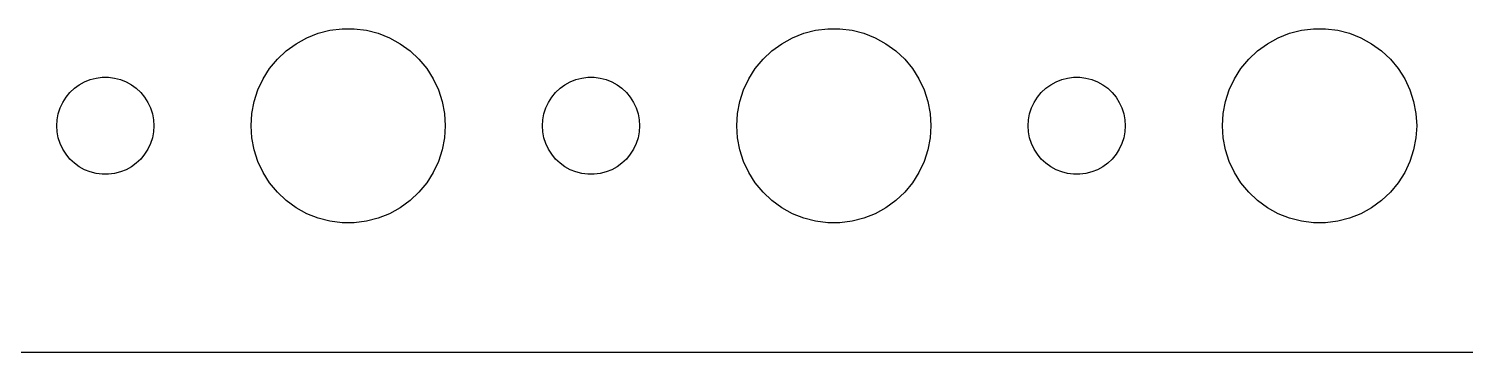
# Model space of a CAD drawing. Header units: metres. Extents: x -172 to 172, y -22 to 22.
# Drawn here: x -129.87 to -85.5, y -21.99 to -12.01 of the extents above; entities that cross this region are included whole.
import ezdxf

# ---------------------------------------------------------------- set-up
doc = ezdxf.new("R2010")
doc.units = ezdxf.units.M

msp = doc.modelspace()

# ---------------------------------------------------------------- linework, layer by layer
for p, q in [((-121.607, -12.467), (-121.277, -12.2855)), ((-121.277, -12.2855), (-120.927, -12.1468)), ((-120.927, -12.1468), (-120.562, -12.0531)), ((-120.562, -12.0531), (-120.188, -12.0059)), ((-120.188, -12.0059), (-119.812, -12.0059)), ((-119.812, -12.0059), (-119.438, -12.0531)), ((-119.438, -12.0531), (-119.073, -12.1468)), ((-119.073, -12.1468), (-118.723, -12.2855)), ((-118.723, -12.2855), (-118.393, -12.467)), ((-106.607, -12.467), (-106.277, -12.2855)), ((-106.277, -12.2855), (-105.927, -12.1468)), ((-105.927, -12.1468), (-105.562, -12.0531)), ((-105.562, -12.0531), (-105.188, -12.0059)), ((-105.188, -12.0059), (-104.812, -12.0059)), ((-104.812, -12.0059), (-104.438, -12.0531)), ((-104.438, -12.0531), (-104.073, -12.1468)), ((-104.073, -12.1468), (-103.723, -12.2855)), ((-103.723, -12.2855), (-103.393, -12.467)), ((-91.6075, -12.467), (-91.2773, -12.2855)), ((-91.2773, -12.2855), (-90.927, -12.1468)), ((-90.927, -12.1468), (-90.5621, -12.0531)), ((-90.5621, -12.0531), (-90.1884, -12.0059)), ((-90.1884, -12.0059), (-89.8116, -12.0059)), ((-89.8116, -12.0059), (-89.4379, -12.0531)), ((-89.4379, -12.0531), (-89.073, -12.1468)), ((-89.073, -12.1468), (-88.7227, -12.2855)), ((-88.7227, -12.2855), (-88.3925, -12.467)), ((-122.187, -12.9464), (-121.912, -12.6884)), ((-121.912, -12.6884), (-121.607, -12.467)), ((-118.393, -12.467), (-118.088, -12.6884)), ((-118.088, -12.6884), (-117.813, -12.9464)), ((-107.187, -12.9464), (-106.912, -12.6884)), ((-106.912, -12.6884), (-106.607, -12.467)), ((-103.393, -12.467), (-103.088, -12.6884)), ((-103.088, -12.6884), (-102.813, -12.9464)), ((-92.1869, -12.9464), (-91.9123, -12.6884)), ((-91.9123, -12.6884), (-91.6075, -12.467)), ((-88.3925, -12.467), (-88.0877, -12.6884)), ((-88.0877, -12.6884), (-87.8131, -12.9464)), ((-122.629, -13.5547), (-122.427, -13.2366)), ((-122.427, -13.2366), (-122.187, -12.9464)), ((-117.813, -12.9464), (-117.573, -13.2366)), ((-117.573, -13.2366), (-117.371, -13.5547)), ((-107.629, -13.5547), (-107.427, -13.2366)), ((-107.427, -13.2366), (-107.187, -12.9464)), ((-102.813, -12.9464), (-102.573, -13.2366)), ((-102.573, -13.2366), (-102.371, -13.5547)), ((-92.6289, -13.5547), (-92.427, -13.2366)), ((-92.427, -13.2366), (-92.1869, -12.9464)), ((-87.8131, -12.9464), (-87.573, -13.2366)), ((-87.573, -13.2366), (-87.3711, -13.5547)), ((-128.456, -13.8442), (-128.304, -13.7335)), ((-128.304, -13.7335), (-128.139, -13.6427)), ((-128.139, -13.6427), (-127.964, -13.5734)), ((-127.964, -13.5734), (-127.781, -13.5266)), ((-127.781, -13.5266), (-127.594, -13.5029)), ((-127.594, -13.5029), (-127.406, -13.5029)), ((-127.406, -13.5029), (-127.219, -13.5266)), ((-127.219, -13.5266), (-127.036, -13.5734)), ((-127.036, -13.5734), (-126.861, -13.6427)), ((-126.861, -13.6427), (-126.696, -13.7335)), ((-126.696, -13.7335), (-126.544, -13.8442)), ((-122.789, -13.8956), (-122.629, -13.5547)), ((-117.371, -13.5547), (-117.211, -13.8956)), ((-113.456, -13.8442), (-113.304, -13.7335)), ((-113.304, -13.7335), (-113.139, -13.6427)), ((-113.139, -13.6427), (-112.964, -13.5734)), ((-112.964, -13.5734), (-112.781, -13.5266)), ((-112.781, -13.5266), (-112.594, -13.5029)), ((-112.594, -13.5029), (-112.406, -13.5029)), ((-112.406, -13.5029), (-112.219, -13.5266)), ((-112.219, -13.5266), (-112.036, -13.5734)), ((-112.036, -13.5734), (-111.861, -13.6427)), ((-111.861, -13.6427), (-111.696, -13.7335)), ((-111.696, -13.7335), (-111.544, -13.8442)), ((-107.789, -13.8956), (-107.629, -13.5547)), ((-102.371, -13.5547), (-102.211, -13.8956)), ((-98.4561, -13.8442), (-98.3037, -13.7335)), ((-98.3037, -13.7335), (-98.1387, -13.6427)), ((-98.1387, -13.6427), (-97.9635, -13.5734)), ((-97.9635, -13.5734), (-97.7811, -13.5266)), ((-97.7811, -13.5266), (-97.5942, -13.5029)), ((-97.5942, -13.5029), (-97.4058, -13.5029)), ((-97.4058, -13.5029), (-97.2189, -13.5266)), ((-97.2189, -13.5266), (-97.0365, -13.5734)), ((-97.0365, -13.5734), (-96.8613, -13.6427)), ((-96.8613, -13.6427), (-96.6963, -13.7335)), ((-96.6963, -13.7335), (-96.5439, -13.8442)), ((-92.7893, -13.8956), (-92.6289, -13.5547)), ((-87.3711, -13.5547), (-87.2107, -13.8956)), ((-128.814, -14.2774), (-128.714, -14.1183)), ((-128.714, -14.1183), (-128.593, -13.9732)), ((-128.593, -13.9732), (-128.456, -13.8442)), ((-126.544, -13.8442), (-126.407, -13.9732)), ((-126.407, -13.9732), (-126.286, -14.1183)), ((-126.286, -14.1183), (-126.186, -14.2774)), ((-122.906, -14.2539), (-122.789, -13.8956)), ((-117.211, -13.8956), (-117.094, -14.2539)), ((-113.814, -14.2774), (-113.714, -14.1183)), ((-113.714, -14.1183), (-113.593, -13.9732)), ((-113.593, -13.9732), (-113.456, -13.8442)), ((-111.544, -13.8442), (-111.407, -13.9732)), ((-111.407, -13.9732), (-111.286, -14.1183)), ((-111.286, -14.1183), (-111.186, -14.2774)), ((-107.906, -14.2539), (-107.789, -13.8956)), ((-102.211, -13.8956), (-102.094, -14.2539)), ((-98.8145, -14.2774), (-98.7135, -14.1183)), ((-98.7135, -14.1183), (-98.5934, -13.9732)), ((-98.5934, -13.9732), (-98.4561, -13.8442)), ((-96.5439, -13.8442), (-96.4065, -13.9732)), ((-96.4065, -13.9732), (-96.2865, -14.1183)), ((-96.2865, -14.1183), (-96.1855, -14.2774)), ((-92.9057, -14.2539), (-92.7893, -13.8956)), ((-87.2107, -13.8956), (-87.0943, -14.2539)), ((-128.988, -14.812), (-128.953, -14.627)), ((-128.953, -14.627), (-128.895, -14.4478)), ((-128.895, -14.4478), (-128.814, -14.2774)), ((-126.186, -14.2774), (-126.105, -14.4478)), ((-126.105, -14.4478), (-126.047, -14.627)), ((-126.047, -14.627), (-126.012, -14.812)), ((-123, -15), (-122.976, -14.624)), ((-122.976, -14.624), (-122.906, -14.2539)), ((-117.094, -14.2539), (-117.024, -14.624)), ((-117.024, -14.624), (-117, -15)), ((-113.988, -14.812), (-113.953, -14.627)), ((-113.953, -14.627), (-113.895, -14.4478)), ((-113.895, -14.4478), (-113.814, -14.2774)), ((-111.186, -14.2774), (-111.105, -14.4478)), ((-111.105, -14.4478), (-111.047, -14.627)), ((-111.047, -14.627), (-111.012, -14.812)), ((-108, -15), (-107.976, -14.624)), ((-107.976, -14.624), (-107.906, -14.2539)), ((-102.094, -14.2539), (-102.024, -14.624)), ((-102.024, -14.624), (-102, -15)), ((-98.9882, -14.812), (-98.9529, -14.627)), ((-98.9529, -14.627), (-98.8947, -14.4478)), ((-98.8947, -14.4478), (-98.8145, -14.2774)), ((-96.1855, -14.2774), (-96.1053, -14.4478)), ((-96.1053, -14.4478), (-96.0471, -14.627)), ((-96.0471, -14.627), (-96.0118, -14.812)), ((-93, -15), (-92.9763, -14.624)), ((-92.9763, -14.624), (-92.9057, -14.2539)), ((-87.0943, -14.2539), (-87.0237, -14.624)), ((-87.0237, -14.624), (-87, -15)), ((-129, -15), (-128.988, -14.812)), ((-128.988, -15.188), (-129, -15)), ((-126.012, -14.812), (-126, -15)), ((-126, -15), (-126.012, -15.188)), ((-122.976, -15.376), (-123, -15)), ((-117, -15), (-117.024, -15.376)), ((-114, -15), (-113.988, -14.812)), ((-113.988, -15.188), (-114, -15)), ((-111.012, -14.812), (-111, -15)), ((-111, -15), (-111.012, -15.188)), ((-107.976, -15.376), (-108, -15)), ((-102, -15), (-102.024, -15.376)), ((-99, -15), (-98.9882, -14.812)), ((-98.9882, -15.188), (-99, -15)), ((-96.0118, -14.812), (-96, -15)), ((-96, -15), (-96.0118, -15.188)), ((-92.9763, -15.376), (-93, -15)), ((-87, -15), (-87.0237, -15.376)), ((-128.953, -15.373), (-128.988, -15.188)), ((-128.895, -15.5522), (-128.953, -15.373)), ((-126.047, -15.373), (-126.105, -15.5522)), ((-126.012, -15.188), (-126.047, -15.373)), ((-122.906, -15.7461), (-122.976, -15.376)), ((-117.024, -15.376), (-117.094, -15.7461)), ((-113.953, -15.373), (-113.988, -15.188)), ((-113.895, -15.5522), (-113.953, -15.373)), ((-111.047, -15.373), (-111.105, -15.5522)), ((-111.012, -15.188), (-111.047, -15.373)), ((-107.906, -15.7461), (-107.976, -15.376)), ((-102.024, -15.376), (-102.094, -15.7461)), ((-98.9529, -15.373), (-98.9882, -15.188)), ((-98.8947, -15.5522), (-98.9529, -15.373)), ((-96.0471, -15.373), (-96.1053, -15.5522)), ((-96.0118, -15.188), (-96.0471, -15.373)), ((-92.9057, -15.7461), (-92.9763, -15.376)), ((-87.0237, -15.376), (-87.0943, -15.7461)), ((-128.814, -15.7226), (-128.895, -15.5522)), ((-128.714, -15.8817), (-128.814, -15.7226)), ((-128.593, -16.0268), (-128.714, -15.8817)), ((-126.286, -15.8817), (-126.407, -16.0268)), ((-126.186, -15.7226), (-126.286, -15.8817)), ((-126.105, -15.5522), (-126.186, -15.7226)), ((-122.789, -16.1044), (-122.906, -15.7461)), ((-117.094, -15.7461), (-117.211, -16.1044)), ((-113.814, -15.7226), (-113.895, -15.5522)), ((-113.714, -15.8817), (-113.814, -15.7226)), ((-113.593, -16.0268), (-113.714, -15.8817)), ((-111.286, -15.8817), (-111.407, -16.0268)), ((-111.186, -15.7226), (-111.286, -15.8817)), ((-111.105, -15.5522), (-111.186, -15.7226)), ((-107.789, -16.1044), (-107.906, -15.7461)), ((-102.094, -15.7461), (-102.211, -16.1044)), ((-98.8145, -15.7226), (-98.8947, -15.5522)), ((-98.7135, -15.8817), (-98.8145, -15.7226)), ((-98.5934, -16.0268), (-98.7135, -15.8817)), ((-96.2865, -15.8817), (-96.4065, -16.0268)), ((-96.1855, -15.7226), (-96.2865, -15.8817)), ((-96.1053, -15.5522), (-96.1855, -15.7226)), ((-92.7893, -16.1044), (-92.9057, -15.7461)), ((-87.0943, -15.7461), (-87.2107, -16.1044)), ((-128.456, -16.1558), (-128.593, -16.0268)), ((-128.304, -16.2665), (-128.456, -16.1558)), ((-128.139, -16.3572), (-128.304, -16.2665)), ((-127.964, -16.4266), (-128.139, -16.3572)), ((-126.861, -16.3572), (-127.036, -16.4266)), ((-126.696, -16.2665), (-126.861, -16.3572)), ((-126.544, -16.1558), (-126.696, -16.2665)), ((-126.407, -16.0268), (-126.544, -16.1558)), ((-122.629, -16.4453), (-122.789, -16.1044)), ((-117.211, -16.1044), (-117.371, -16.4453)), ((-113.456, -16.1558), (-113.593, -16.0268)), ((-113.304, -16.2665), (-113.456, -16.1558)), ((-113.139, -16.3572), (-113.304, -16.2665)), ((-112.964, -16.4266), (-113.139, -16.3572)), ((-111.861, -16.3572), (-112.036, -16.4266)), ((-111.696, -16.2665), (-111.861, -16.3572)), ((-111.544, -16.1558), (-111.696, -16.2665)), ((-111.407, -16.0268), (-111.544, -16.1558)), ((-107.629, -16.4453), (-107.789, -16.1044)), ((-102.211, -16.1044), (-102.371, -16.4453)), ((-98.4561, -16.1558), (-98.5934, -16.0268)), ((-98.3037, -16.2665), (-98.4561, -16.1558)), ((-98.1387, -16.3572), (-98.3037, -16.2665)), ((-97.9635, -16.4266), (-98.1387, -16.3572)), ((-96.8613, -16.3572), (-97.0365, -16.4266)), ((-96.6963, -16.2665), (-96.8613, -16.3572)), ((-96.5439, -16.1558), (-96.6963, -16.2665)), ((-96.4065, -16.0268), (-96.5439, -16.1558)), ((-92.6289, -16.4453), (-92.7893, -16.1044)), ((-87.2107, -16.1044), (-87.3711, -16.4453)), ((-127.781, -16.4734), (-127.964, -16.4266)), ((-127.594, -16.497), (-127.781, -16.4734)), ((-127.406, -16.497), (-127.594, -16.497)), ((-127.219, -16.4734), (-127.406, -16.497)), ((-127.036, -16.4266), (-127.219, -16.4734)), ((-122.427, -16.7634), (-122.629, -16.4453)), ((-122.187, -17.0536), (-122.427, -16.7634)), ((-117.573, -16.7634), (-117.813, -17.0536)), ((-117.371, -16.4453), (-117.573, -16.7634)), ((-112.781, -16.4734), (-112.964, -16.4266)), ((-112.594, -16.497), (-112.781, -16.4734)), ((-112.406, -16.497), (-112.594, -16.497)), ((-112.219, -16.4734), (-112.406, -16.497)), ((-112.036, -16.4266), (-112.219, -16.4734)), ((-107.427, -16.7634), (-107.629, -16.4453)), ((-107.187, -17.0536), (-107.427, -16.7634)), ((-102.573, -16.7634), (-102.813, -17.0536)), ((-102.371, -16.4453), (-102.573, -16.7634)), ((-97.7811, -16.4734), (-97.9635, -16.4266)), ((-97.5942, -16.497), (-97.7811, -16.4734)), ((-97.4058, -16.497), (-97.5942, -16.497)), ((-97.2189, -16.4734), (-97.4058, -16.497)), ((-97.0365, -16.4266), (-97.2189, -16.4734)), ((-92.427, -16.7634), (-92.6289, -16.4453)), ((-92.1869, -17.0536), (-92.427, -16.7634)), ((-87.573, -16.7634), (-87.8131, -17.0536)), ((-87.3711, -16.4453), (-87.573, -16.7634)), ((-121.912, -17.3115), (-122.187, -17.0536)), ((-117.813, -17.0536), (-118.088, -17.3115)), ((-106.912, -17.3115), (-107.187, -17.0536)), ((-102.813, -17.0536), (-103.088, -17.3115)), ((-91.9123, -17.3115), (-92.1869, -17.0536)), ((-87.8131, -17.0536), (-88.0877, -17.3115)), ((-121.607, -17.533), (-121.912, -17.3115)), ((-121.277, -17.7145), (-121.607, -17.533)), ((-120.927, -17.8532), (-121.277, -17.7145)), ((-118.723, -17.7145), (-119.073, -17.8532)), ((-118.393, -17.533), (-118.723, -17.7145)), ((-118.088, -17.3115), (-118.393, -17.533)), ((-106.607, -17.533), (-106.912, -17.3115)), ((-106.277, -17.7145), (-106.607, -17.533)), ((-105.927, -17.8532), (-106.277, -17.7145)), ((-103.723, -17.7145), (-104.073, -17.8532)), ((-103.393, -17.533), (-103.723, -17.7145)), ((-103.088, -17.3115), (-103.393, -17.533)), ((-91.6075, -17.533), (-91.9123, -17.3115)), ((-91.2773, -17.7145), (-91.6075, -17.533)), ((-90.927, -17.8532), (-91.2773, -17.7145)), ((-88.7227, -17.7145), (-89.073, -17.8532)), ((-88.3925, -17.533), (-88.7227, -17.7145)), ((-88.0877, -17.3115), (-88.3925, -17.533)), ((-120.562, -17.9469), (-120.927, -17.8532)), ((-120.188, -17.9941), (-120.562, -17.9469)), ((-119.812, -17.9941), (-120.188, -17.9941)), ((-119.438, -17.9469), (-119.812, -17.9941)), ((-119.073, -17.8532), (-119.438, -17.9469)), ((-105.562, -17.9469), (-105.927, -17.8532)), ((-105.188, -17.9941), (-105.562, -17.9469)), ((-104.812, -17.9941), (-105.188, -17.9941)), ((-104.438, -17.9469), (-104.812, -17.9941)), ((-104.073, -17.8532), (-104.438, -17.9469)), ((-90.5621, -17.9469), (-90.927, -17.8532)), ((-90.1884, -17.9941), (-90.5621, -17.9469)), ((-89.8116, -17.9941), (-90.1884, -17.9941)), ((-89.4379, -17.9469), (-89.8116, -17.9941)), ((-89.073, -17.8532), (-89.4379, -17.9469)), ((-167.314, -21.9901), (167.314, -21.9901))]:
    msp.add_line(p, q)

doc.saveas('drawing.dxf')
